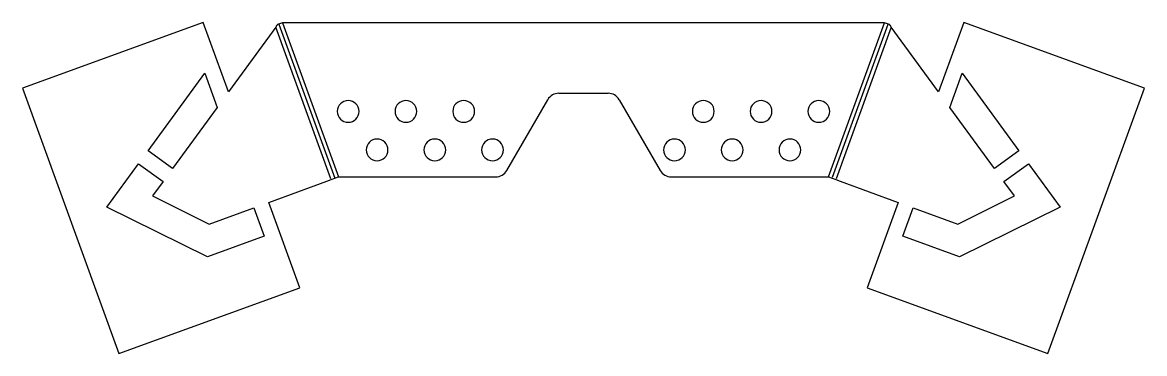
# Model space of a CAD drawing. Header units: inches. Extents: x -4.18 to 4.56, y -2.03 to 0.55.
import ezdxf

# ---------------------------------------------------------------- set-up
doc = ezdxf.new("R2010")
doc.units = ezdxf.units.IN

msp = doc.modelspace()

# ---------------------------------------------------------------- linework, layer by layer
at = {"layer": 'BEND'}
for p, q in [((-2.1822, 0.5397), (-1.7447, -0.6624)), ((2.1327, -0.6529), (2.5667, 0.5397))]:
    msp.add_line(p, q, dxfattribs=at)
at = {"layer": 'BEND_EXTENT'}
for p, q in [((-2.1539, 0.55), (-1.7164, -0.6521)), ((2.1009, -0.6521), (2.5384, 0.55)), ((-1.7756, -0.6655), (-2.2056, 0.5159)), ((2.5901, 0.5159), (2.1601, -0.6655))]:
    msp.add_line(p, q, dxfattribs=at)
at = {"layer": 'INTERIOR_PROFILES'}
for points in [[(-2.7598, 0.1572), (-2.6625, -0.1102), (-3.0105, -0.5869), (-3.2013, -0.4477)], [(3.5858, -0.4477), (3.395, -0.5869), (3.0471, -0.1102), (3.1444, 0.1572)], [(-3.1662, -0.8003), (-2.7249, -1.0192), (-2.3777, -0.8928), (-2.2969, -1.1147), (-2.7392, -1.2757), (-3.5222, -0.8875), (-3.275, -0.5487), (-3.0842, -0.6879)], [(3.5507, -0.8003), (3.4687, -0.6879), (3.6595, -0.5487), (3.9068, -0.8875), (3.1237, -1.2757), (2.6814, -1.1147), (2.7622, -0.8928), (3.1094, -1.0192)]]:
    msp.add_lwpolyline(points, close=True, dxfattribs=at)
at = {"layer": 'INTERIOR_PROFILES', "extrusion": (0, 0, -1)}
for centre in [(1.6414, -0.1414), (1.1914, -0.1414), (0.7414, -0.1414), (-1.1259, -0.1414), (-1.5759, -0.1414), (-2.0259, -0.1414), (1.4164, -0.4414), (0.9664, -0.4414), (0.5164, -0.4414), (-0.9009, -0.4414), (-1.3509, -0.4414), (-1.8009, -0.4414)]:
    msp.add_circle(centre, 0.085, dxfattribs=at)
at = {"layer": 'OUTER_PROFILES'}
for p, q in [((-2.7705, 0.552), (-4.1801, 0.039)), ((-2.5738, 0.0114), (-2.7705, 0.552)), ((-2.1539, 0.55), (-2.1927, 0.5359)), ((2.5384, 0.55), (-2.1539, 0.55)), ((2.5772, 0.5359), (2.5384, 0.55)), ((3.1551, 0.552), (2.9583, 0.0114)), ((4.5646, 0.039), (3.1551, 0.552)), ((-2.2056, 0.5159), (-2.5738, 0.0114)), ((2.9583, 0.0114), (2.5901, 0.5159)), ((-4.1801, 0.039), (-3.4276, -2.0284)), ((0, 0), (0.3845, 0)), ((3.8121, -2.0284), (4.5646, 0.039)), ((-0.4053, -0.6021), (-0.0866, -0.05)), ((0.4711, -0.05), (0.7899, -0.6021)), ((-2.2602, -0.85), (-1.8091, -0.6858)), ((-1.8091, -0.6858), (-1.773, -0.6727)), ((-1.773, -0.6727), (-1.7164, -0.6521)), ((-1.7164, -0.6521), (-0.4919, -0.6521)), ((0.8765, -0.6521), (2.1009, -0.6521)), ((2.1009, -0.6521), (2.1575, -0.6727)), ((2.1575, -0.6727), (2.1936, -0.6858)), ((2.1936, -0.6858), (2.6448, -0.85)), ((-2.0181, -1.5153), (-2.2602, -0.85)), ((2.6448, -0.85), (2.4026, -1.5153)), ((-3.4276, -2.0284), (-2.0181, -1.5153)), ((2.4026, -1.5153), (3.8121, -2.0284))]:
    msp.add_line(p, q, dxfattribs=at)
for centre, start, end in [((0, -0.1), 90, 150), ((0.3845, -0.1), 30, 90), ((-0.4919, -0.5521), 270, 330), ((0.8765, -0.5521), 210, 270)]:
    msp.add_arc(centre, 0.1, start, end, dxfattribs=at)
for points in [[(-2.1927, 0.5359), (-2.1975, 0.5306), (-2.2018, 0.5239), (-2.2056, 0.5159)], [(2.5901, 0.5159), (2.5863, 0.5239), (2.582, 0.5306), (2.5772, 0.5359)]]:
    msp.add_open_spline(points, degree=3, dxfattribs=at)

doc.saveas('drawing.dxf')
